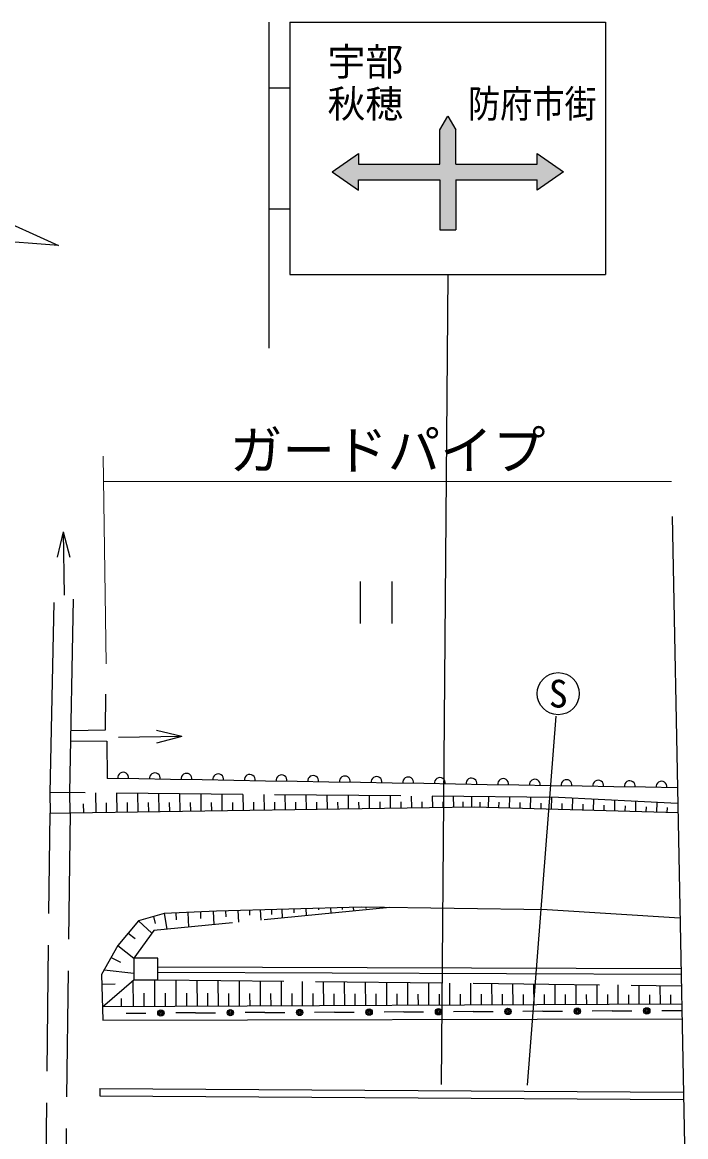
# Model space of a CAD drawing. Units: millimetres, scale not verified. Extents: x 40000 to 680000, y 20000 to 380000.
# Drawn here: x 203860 to 235385, y 290763 to 343765 of the extents above; entities that cross this region are included whole.
import ezdxf
from ezdxf.enums import TextEntityAlignment as Align

# ---------------------------------------------------------------- set-up
doc = ezdxf.new("R2010")
doc.units = ezdxf.units.MM
doc.header["$LTSCALE"] = 1000
doc.linetypes.add('DASHED', pattern=[7.5, 6, -1.5])
for name, color, linetype, lineweight in [('M-BGD', 7, 'Continuous', 25), ('M-BGD-EXST', 7, 'Continuous', 25), ('M-BMK-SRVR', 3, 'Continuous', 25), ('M-STR-HTXT', 7, 'Continuous', 13), ('M-STR-STRC', 7, 'Continuous', 25)]:
    doc.layers.add(name, color=color, linetype=linetype, lineweight=lineweight)
doc.styles.add('ＭＳ ゴシック', font='')
doc.styles.get('ＭＳ ゴシック').set_extended_font_data('MS Gothic')

msp = doc.modelspace()

# ---------------------------------------------------------------- hatches: boundary and pattern name
at = {"layer": 'M-STR-STRC'}
msp.add_hatch(color=256, dxfattribs=at).paths.add_polyline_path([(224455, 333900), (224455, 336275), (228330, 336275), (228330, 335775), (229580, 336650), (228330, 337525), (228330, 337025), (224455, 337025), (224455, 338650), (224080, 339300), (223705, 338650), (223705, 337025), (219830, 337025), (219830, 337525), (218580, 336650), (219830, 335775), (219830, 336275), (223705, 336275), (223705, 333900)])

# ---------------------------------------------------------------- linework, layer by layer
at = {"layer": 'M-BGD'}
for p, q in [((234741, 320261), (235385, 287309)), ((205802, 319524), (205524, 318319)), ((205802, 319524), (206124, 318330)), ((205802, 319524), (205855, 316525)), ((205350, 316177), (205165, 307113)), ((206115, 307129), (206292, 316334)), ((211438, 309792), (210234, 310075)), ((211438, 309792), (208438, 309751)), ((211438, 309792), (210242, 309476)), ((209405, 307781), (207900, 307806)), ((210909, 307756), (209405, 307781)), ((212414, 307731), (210909, 307756)), ((213919, 307705), (212414, 307731)), ((215424, 307680), (213919, 307705)), ((216928, 307655), (215424, 307680)), ((218433, 307630), (216928, 307655)), ((219938, 307605), (218433, 307630)), ((221443, 307580), (219938, 307605)), ((222948, 307555), (221443, 307580)), ((224452, 307530), (222948, 307555)), ((225957, 307505), (224452, 307530)), ((227462, 307480), (225957, 307505)), ((228967, 307455), (227462, 307480)), ((230472, 307430), (228967, 307455)), ((231976, 307405), (230472, 307430)), ((206115, 307129), (205165, 307113)), ((205165, 307113), (205182, 306143)), ((206132, 306159), (206115, 307129)), ((207365, 306179), (207350, 307117)), ((208365, 306194), (208351, 307106)), ((209365, 306210), (209351, 307096)), ((210365, 306226), (210351, 307086)), ((211364, 306241), (211351, 307075)), ((212364, 306257), (212352, 307065)), ((213364, 306273), (213352, 307055)), ((214364, 306288), (214352, 307045)), ((215364, 306304), (215353, 307034)), ((216364, 306319), (216353, 307024)), ((217364, 306335), (217353, 307014)), ((218364, 306351), (218353, 307004)), ((219364, 306366), (219354, 306993)), ((220363, 306382), (220354, 306983)), ((221363, 306398), (221354, 306973)), ((222363, 306413), (222355, 306963)), ((223363, 306429), (223355, 306952)), ((224363, 306445), (224355, 306942)), ((225218, 306458), (225220, 306933)), ((226012, 306441), (226026, 306925)), ((227012, 306411), (227027, 306915)), ((228011, 306382), (228027, 306905)), ((229011, 306352), (229027, 306894)), ((233481, 307380), (231976, 307405)), ((234986, 307355), (233481, 307380)), ((206757, 306600), (206764, 306169)), ((207865, 306186), (207858, 306649)), ((208865, 306202), (208858, 306652)), ((209865, 306218), (209858, 306654)), ((210865, 306233), (210858, 306657)), ((211864, 306249), (211858, 306660)), ((212864, 306265), (212858, 306662)), ((213864, 306280), (213858, 306665)), ((214864, 306296), (214858, 306668)), ((215864, 306312), (215858, 306670)), ((216864, 306327), (216858, 306673)), ((217864, 306343), (217858, 306676)), ((218864, 306359), (218859, 306679)), ((219863, 306374), (219859, 306681)), ((220863, 306390), (220859, 306684)), ((221863, 306405), (221859, 306687)), ((222863, 306421), (222859, 306689)), ((223863, 306437), (223859, 306692)), ((224813, 306452), (224804, 306690)), ((225618, 306452), (225622, 306673)), ((226512, 306426), (226519, 306673)), ((227512, 306396), (227519, 306653)), ((228511, 306367), (228519, 306633)), ((229511, 306338), (229519, 306610)), ((230010, 306323), (230026, 306858)), ((230510, 306308), (230518, 306571)), ((231010, 306293), (231025, 306809)), ((231510, 306279), (231517, 306532)), ((232010, 306264), (232024, 306761)), ((232509, 306249), (232517, 306493)), ((233009, 306234), (233023, 306712)), ((233509, 306220), (233516, 306454)), ((234009, 306205), (234022, 306664)), ((234508, 306190), (234515, 306415)), ((205182, 306143), (206132, 306159)), ((216782, 301415), (216775, 301594)), ((217367, 301279), (217353, 301611)), ((217955, 301553), (217952, 301628)), ((218532, 301393), (218521, 301645)), ((219082, 301576), (219078, 301661)), ((219609, 301498), (219601, 301676)), ((220201, 301622), (220198, 301683)), ((210090, 301230), (210172, 300904)), ((210607, 301379), (210722, 300629)), ((211193, 301084), (211179, 301404)), ((211766, 300731), (211736, 301428)), ((212351, 301149), (212338, 301454)), ((212970, 300849), (212942, 301480)), ((213544, 301228), (213533, 301499)), ((214142, 300963), (214118, 301517)), ((214677, 301295), (214667, 301533)), ((215207, 301068), (215186, 301548)), ((215725, 301331), (215715, 301563)), ((216218, 301167), (216201, 301577)), ((209383, 301026), (210021, 300446)), ((208898, 300449), (209225, 300185)), ((208404, 299861), (209163, 299261)), ((208088, 299293), (208519, 299065)), ((210293, 299261), (209163, 299261)), ((209163, 299261), (209163, 298231)), ((210293, 298231), (210293, 299261)), ((209163, 298526), (207748, 298682)), ((210293, 298840), (235149, 298770)), ((235154, 298480), (210293, 298567)), ((208276, 298021), (207644, 298004)), ((207676, 296939), (209163, 298231)), ((209137, 296946), (209131, 298203)), ((209163, 298231), (210293, 298231)), ((210163, 296951), (210156, 298231)), ((211178, 296956), (211172, 298221)), ((212181, 296960), (212175, 298209)), ((213181, 296965), (213175, 298198)), ((214181, 296970), (214175, 298186)), ((215181, 296975), (215175, 298175)), ((216181, 296980), (216175, 298163)), ((217181, 296985), (217175, 298152)), ((218181, 296990), (218175, 298140)), ((219181, 296995), (219175, 298129)), ((220181, 296999), (220175, 298117)), ((221181, 297004), (221175, 298106)), ((222181, 297009), (222176, 298094)), ((223181, 297014), (223176, 298083)), ((224181, 297019), (224176, 298071)), ((225181, 297024), (225176, 298059)), ((226181, 297029), (226176, 298048)), ((227181, 297034), (227176, 298036)), ((228181, 297038), (228176, 298025)), ((229181, 297043), (229176, 298013)), ((230181, 297048), (230176, 298002)), ((231181, 297053), (231176, 297990)), ((232181, 297058), (232176, 297979)), ((233181, 297063), (233176, 297967)), ((234181, 297068), (234176, 297956)), ((208554, 297343), (208556, 296943)), ((209650, 296948), (209647, 297590)), ((210672, 296953), (210669, 297590)), ((211681, 296958), (211678, 297587)), ((212681, 296963), (212678, 297583)), ((213681, 296968), (213678, 297580)), ((214681, 296973), (214678, 297577)), ((215681, 296978), (215678, 297573)), ((216681, 296982), (216678, 297570)), ((217681, 296987), (217678, 297567)), ((218681, 296992), (218678, 297563)), ((219681, 296997), (219678, 297560)), ((220681, 297002), (220678, 297557)), ((221681, 297007), (221678, 297553)), ((222681, 297012), (222678, 297550)), ((223681, 297017), (223678, 297547)), ((224681, 297021), (224678, 297543)), ((225681, 297026), (225678, 297540)), ((226681, 297031), (226678, 297537)), ((227681, 297036), (227678, 297533)), ((228681, 297041), (228678, 297530)), ((229681, 297046), (229678, 297527)), ((230681, 297051), (230678, 297523)), ((231681, 297055), (231678, 297520)), ((232681, 297060), (232678, 297517)), ((233681, 297065), (233679, 297513)), ((234681, 297070), (234679, 297510)), ((235181, 297073), (207676, 296939)), ((208794, 296637), (209737, 296641)), ((212093, 296652), (211151, 296648)), ((212093, 296652), (213036, 296656)), ((215392, 296667), (214450, 296663)), ((215392, 296667), (216335, 296671)), ((218691, 296682), (217749, 296678)), ((218691, 296682), (219634, 296686)), ((221990, 296697), (221048, 296693)), ((221990, 296697), (222933, 296701)), ((225289, 296712), (224347, 296708)), ((225289, 296712), (226232, 296716)), ((228589, 296727), (227646, 296723)), ((228589, 296727), (229531, 296731)), ((231888, 296742), (230945, 296738)), ((231888, 296742), (232830, 296746)), ((235187, 296757), (234244, 296753)), ((207541, 293060), (207538, 292710)), ((207538, 292710), (235267, 292536)), ((207541, 293060), (235260, 292886))]:
    msp.add_line(p, q, dxfattribs=at)
at = {"layer": 'M-BGD', "linetype": 'DASHED'}
for p, q in [((229341, 306891), (206115, 307129)), ((235000, 306617), (229341, 306891)), ((204784, 271379), (205182, 306143)), ((206128, 306159), (205695, 271379)), ((210293, 298231), (235164, 297944))]:
    msp.add_line(p, q, dxfattribs=at)
at = {"layer": 'M-BGD'}
for points in [[(206172, 310090), (207819, 310109), (207828, 311816)], [(206162, 309590), (207870, 309578), (207900, 307806)], [(206132, 306159), (225352, 306460), (235008, 306175)], [(235103, 301162), (228797, 301549), (219962, 301687), (213095, 301487), (210607, 301379), (209383, 301026), (208404, 299861), (207631, 298471), (207694, 296313), (235194, 296365)]]:
    msp.add_lwpolyline(points, dxfattribs=at)
at = {"layer": 'M-BGD', "linetype": 'DASHED'}
msp.add_lwpolyline([(221319, 301666), (210110, 300569), (209163, 299261)], dxfattribs=at)
at = {"layer": 'M-BGD'}
for centre, radius in [((217042, 296674), 150), ((220341, 296689), 150), ((223640, 296704), 150), ((226939, 296719), 150), ((226939, 296719), 99), ((230238, 296734), 150), ((230238, 296734), 99), ((233537, 296749), 150), ((233537, 296749), 99), ((210444, 296645), 150), ((210444, 296645), 99), ((210444, 296645), 49), ((213743, 296659), 150), ((213743, 296659), 99), ((213743, 296659), 49), ((217042, 296674), 99), ((217042, 296674), 49), ((220341, 296689), 99), ((220341, 296689), 49), ((223640, 296704), 99), ((223640, 296704), 49), ((226939, 296719), 49), ((230238, 296734), 49), ((233537, 296749), 49)]:
    msp.add_circle(centre, radius, dxfattribs=at)
for centre, start, end in [((208653, 307838), 348.846, 189.2466), ((210158, 307813), 348.843, 189.2496), ((211662, 307788), 348.846, 189.2466), ((213167, 307763), 348.846, 189.2466), ((214672, 307738), 348.846, 189.2466), ((216177, 307713), 348.843, 189.2496), ((217682, 307688), 348.8449, 189.2477), ((219186, 307663), 348.846, 189.2466), ((220691, 307638), 348.846, 189.2466), ((222196, 307613), 348.843, 189.2496), ((223701, 307588), 348.8449, 189.2477), ((225206, 307563), 348.846, 189.2466), ((226710, 307538), 348.846, 189.2466), ((228215, 307513), 348.843, 189.2496), ((229720, 307488), 348.8449, 189.2477), ((231225, 307462), 348.846, 189.2466), ((232730, 307437), 348.846, 189.2466), ((234234, 307412), 348.8441, 189.2485)]:
    msp.add_arc(centre, 255, start, end, dxfattribs=at)
at = {"layer": 'M-BGD-EXST'}
for p, q in [((219916, 317176), (219916, 315176)), ((221416, 317176), (221416, 315176)), ((229210, 310772), (227853, 293215))]:
    msp.add_line(p, q, dxfattribs=at)
msp.add_circle((229328, 311835), 1000, dxfattribs=at)
at = {"layer": 'M-BMK-SRVR'}
msp.add_lwpolyline([(182615, 343584), (205577, 333155), (202254, 333400), (202215, 335605)], dxfattribs=at)
at = {"layer": 'M-STR-HTXT'}
for p, q in [((207705, 323135), (207841, 313246)), ((207722, 321923), (234710, 321923))]:
    msp.add_line(p, q, dxfattribs=at)
at = {"layer": 'M-STR-STRC'}
for p, q in [((215580, 343765), (215580, 328265)), ((216580, 343765), (216580, 331765)), ((216580, 343765), (231580, 343765)), ((231580, 343765), (231580, 331765)), ((215580, 340640), (216580, 340640)), ((223705, 338650), (224080, 339300)), ((224080, 339300), (224455, 338650)), ((223705, 337025), (223705, 338650)), ((224455, 337025), (224455, 338650)), ((218580, 336650), (219830, 337525)), ((219830, 337525), (219830, 337025)), ((228330, 337525), (229580, 336650)), ((228330, 337025), (228330, 337525)), ((218580, 336650), (219830, 335775)), ((219830, 337025), (223705, 337025)), ((224455, 337025), (228330, 337025)), ((229580, 336650), (228330, 335775)), ((219830, 335775), (219830, 336275)), ((219830, 336275), (223705, 336275)), ((223705, 336275), (223705, 333900)), ((224455, 336275), (224455, 333900)), ((224455, 336275), (228330, 336275)), ((228330, 335775), (228330, 336275)), ((215580, 334890), (216580, 334890)), ((223705, 333900), (224455, 333900)), ((216580, 331765), (231580, 331765)), ((224080, 331765), (223766, 293249))]:
    msp.add_line(p, q, dxfattribs=at)

# ---------------------------------------------------------------- texts
at = {"layer": 'M-BGD-EXST', "style": 'ＭＳ ゴシック'}
msp.add_text('S', height=1320, dxfattribs=at).set_placement((229328, 311835), align=Align.MIDDLE_CENTER)
at = {"layer": 'M-STR-HTXT', "style": 'ＭＳ ゴシック'}
msp.add_text('ガードパイプ', height=1833, dxfattribs=at).set_placement((221221, 321949), align=Align.BOTTOM_CENTER)
at = {"layer": 'M-STR-STRC', "style": 'ＭＳ ゴシック'}
for s, p in [('宇部', (220163, 341889)), ('秋穂', (220163, 339889))]:
    msp.add_text(s, height=1320, dxfattribs=at).set_placement(p, align=Align.MIDDLE_CENTER)
at = {"layer": 'M-STR-STRC', "style": 'ＭＳ ゴシック', "width": 0.85}
msp.add_text('防府市街', height=1320, dxfattribs=at).set_placement((228099, 339889), align=Align.MIDDLE_CENTER)

doc.saveas('drawing.dxf')
